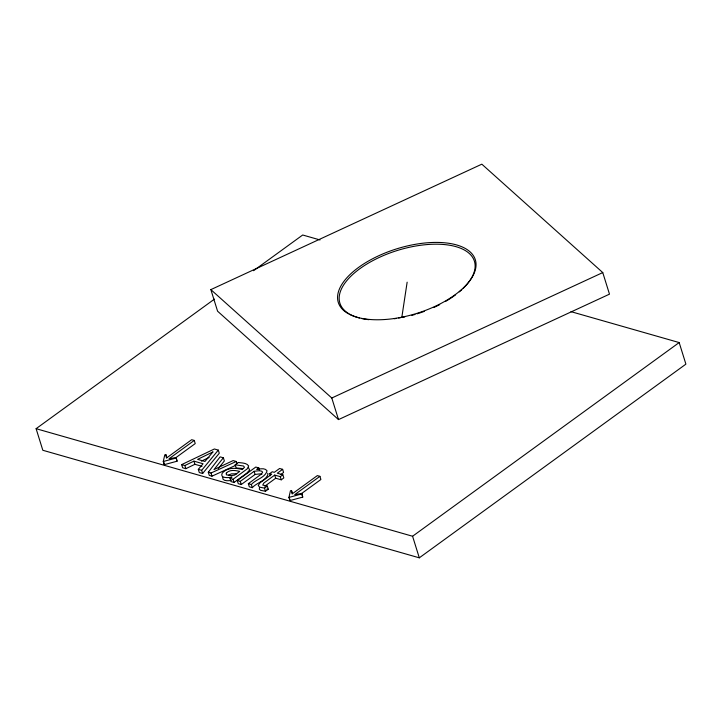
<?xml version="1.0" encoding="UTF-8"?>
<svg xmlns="http://www.w3.org/2000/svg" width="722" height="722" viewBox="0 0 722 722"><rect width="100%" height="100%" fill="white"/><g stroke="black" fill="none" stroke-linecap="round" stroke-linejoin="round"><path stroke-width="1.08" d="M166.809 457.748L165.834 454.598L164.787 454.833L163.271 461.511L164.255 464.67L177.052 461.214L176.096 457.522L169.065 458.741L194.254 440.438L195.238 443.588L175.446 457.965M177.052 461.214L176.096 457.522M292.473 493.649L291.498 490.5L290.452 490.734L288.935 497.413L289.919 500.572L302.726 497.115L301.76 493.424L294.729 494.642L319.918 476.339L320.902 479.489L300.208 494.525M302.726 497.115L301.76 493.424M401.802 317.463L407.145 282.176M222.683 477.206C221.925 481.475 228.549 480.87 231.22 480.455M259.451 487.774L259.342 489.227L260.543 490.301L265.479 491.267L268.286 489.236L267.302 486.087L262.745 485.094L263.792 483.072L274.712 475.085L280.262 476.664L282.853 474.787L283.827 477.937L281.246 479.814L275.696 478.235L264.775 486.222M235.237 465.555L211.988 476.159L209.281 475.383L208.297 472.233L220.111 456.864L223.369 457.793L224.352 460.943L218.315 468.524M223.369 457.793L213.983 469.58L233.134 460.582L236.274 461.484L236.933 463.587M181.655 464.616L184.859 465.537L193.92 461.141L203.044 463.75L198.315 469.381L199.29 472.531L202.647 473.488L201.664 470.338L218.297 450.104L214.38 448.985L181.655 464.616L182.639 467.766L185.843 468.686L194.904 464.291L201.998 466.322M202.647 473.488L219.28 453.254L218.297 450.104M570.994 311.651L679.176 342.562L685.9 364.141L419.302 557.826L42.824 450.275L36.1 428.688L214.434 299.125M253.566 270.705L302.698 235.002L320.008 239.948M242.89 468.578L236.175 467.937L235.192 464.778L238.359 462.477C241.753 463.073 246.626 462.712 248.684 465.97L247.186 468.894L233.035 479.3L230.038 478.442L231.022 481.592L234.018 482.449L246.68 473.253L249.65 469.995L248.467 467.685M230.038 478.442L232.015 477.007C228.964 477.928 219.461 478.551 222.223 473.163C227.105 467.405 235.58 467.639 242.222 469.589L244.478 467.242L243.494 466.006L235.192 464.778M261.978 474.183A7.662 3.61 -17.3 0 0 259.045 473.966L255.092 474.48L241.265 484.525L238.251 483.659L237.267 480.509L255.787 467.053L258.801 467.919L259.451 470.022M237.267 480.509L240.282 481.366L254.108 471.322L258.061 470.816A7.662 3.61 -17.3 0 1 261.933 471.385L262.609 472.269L261.138 474.246L248.332 483.668L249.316 486.818L252.33 487.684C256.545 482.639 266.355 480.843 268.043 473.93L267.636 473.253M258.801 467.919L256.743 469.408C259.992 469.002 264.812 467.594 267.059 470.78C265.371 477.693 255.57 479.489 251.346 484.525L248.332 483.668M270.317 475.744L269.667 473.641L272.248 471.764L274.288 472.341L279.613 468.479L282.627 469.336L283.602 472.486L280.948 474.426M282.627 469.336L277.302 473.199L282.853 474.787M269.667 473.641L271.707 474.219L260.064 482.765L258.241 485.401L259.559 487.151L264.505 488.117L267.302 486.087M36.1 428.688L412.578 536.247L679.176 342.562M228.45 475.22L231.428 473.849L236.681 473.84M201.456 461.123L209.109 457.423M210.86 289.621L481.836 164.174L602.762 272.573L609.485 294.152L338.51 419.599L217.584 311.2L210.86 289.621L331.786 398.012L338.51 419.599M331.786 398.012L602.762 272.573M208.297 472.233L211.014 473.009L236.274 461.484M163.271 461.511L176.078 458.055M288.935 497.413L301.742 493.956M394.338 318.763L396.477 318.393M398.607 318.014L400.737 317.644M402.786 317.292L404.744 316.949M266.743 489.173L268.286 489.236M194.254 440.438L191.691 439.698L166.493 458.01L165.834 454.598M319.918 476.339L317.355 475.599L292.157 493.911L291.498 490.5M198.315 469.381L201.664 470.338M412.578 536.247L419.302 557.826M289.197 497.494L290.181 500.644M280.262 476.664L281.246 479.814M274.712 475.085L275.696 478.235M264.505 488.117L265.479 491.267M254.108 471.322L255.092 474.48M251.346 484.525L252.33 487.684M240.282 481.366L241.265 484.525M233.035 479.3L234.018 482.449M211.014 473.009L211.988 476.159M193.92 461.141L194.904 464.291M184.859 465.537L185.843 468.686M163.533 461.593L164.517 464.742M348.546 313.51A70.449 33.185 -17.3 0 1 364.439 265.552A70.449 33.185 -17.3 0 1 453.172 245.94A70.449 33.185 -17.3 0 1 463.416 288.123M461.827 289.639A70.449 33.185 -17.3 0 1 459.273 291.887M455.6 294.802A70.449 33.185 -17.3 0 1 445.6 301.408M439.689 304.648A70.449 33.185 -17.3 0 1 433.66 307.545M424.265 311.39A70.449 33.185 -17.3 0 1 417.081 313.835M414.997 314.467A70.449 33.185 -17.3 0 1 411.856 315.361M368.987 319.684A70.449 33.185 -17.3 0 1 361.433 318.474M359.466 317.996A70.449 33.185 -17.3 0 1 349.376 314.007M226.284 473.145L226.383 474.805L230.869 475.654L234.596 475.13L239.74 471.394C235.327 470.401 229.713 469.309 226.284 473.145M212.909 451.954L204.958 461.466L197.602 459.363L212.909 451.954M369.709 319.467A71.749 33.79 -17.3 0 0 475.988 266.147A71.749 33.79 -17.3 0 0 374.745 257.664A71.749 33.79 -17.3 0 0 369.709 319.467"/></g></svg>
